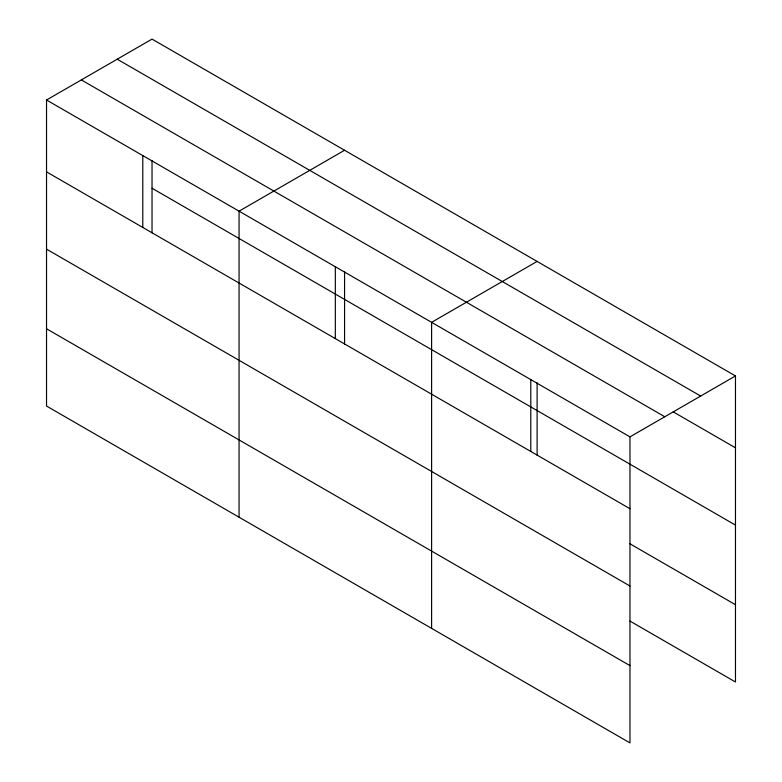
<?xml version="1.0" encoding="UTF-8"?>
<svg xmlns="http://www.w3.org/2000/svg" width="782" height="782" viewBox="0 0 782 782"><rect width="100%" height="100%" fill="white"/><g stroke="black" fill="none" stroke-linecap="round" stroke-linejoin="round"><path stroke-width="1.17" d="M152.031 232.88L152.031 160.466M629.96 621.074L735.471 681.992L735.471 375.947L152.031 39.1L46.529 100.008L46.529 406.053L629.969 742.9L629.969 436.864L46.529 100.008M344.569 150.261L239.067 211.169L239.067 517.205M537.107 261.423L431.605 322.331L431.605 628.366M629.969 436.864L735.471 375.947M117.212 59.197L700.662 396.054M673.224 411.87L735.471 447.812M81.338 79.911L664.788 416.757M152.031 188.237L735.471 525.093M46.529 171.874L629.969 508.72M629.96 543.793L735.471 604.711M46.529 249.155L629.969 586.001M46.529 328.772L629.969 665.619M537.107 382.789L537.107 455.202M530.792 379.593L530.792 451.458M344.569 271.628L344.569 344.041M335.331 266.75L335.331 338.616M142.793 155.589L142.793 227.454"/></g></svg>
